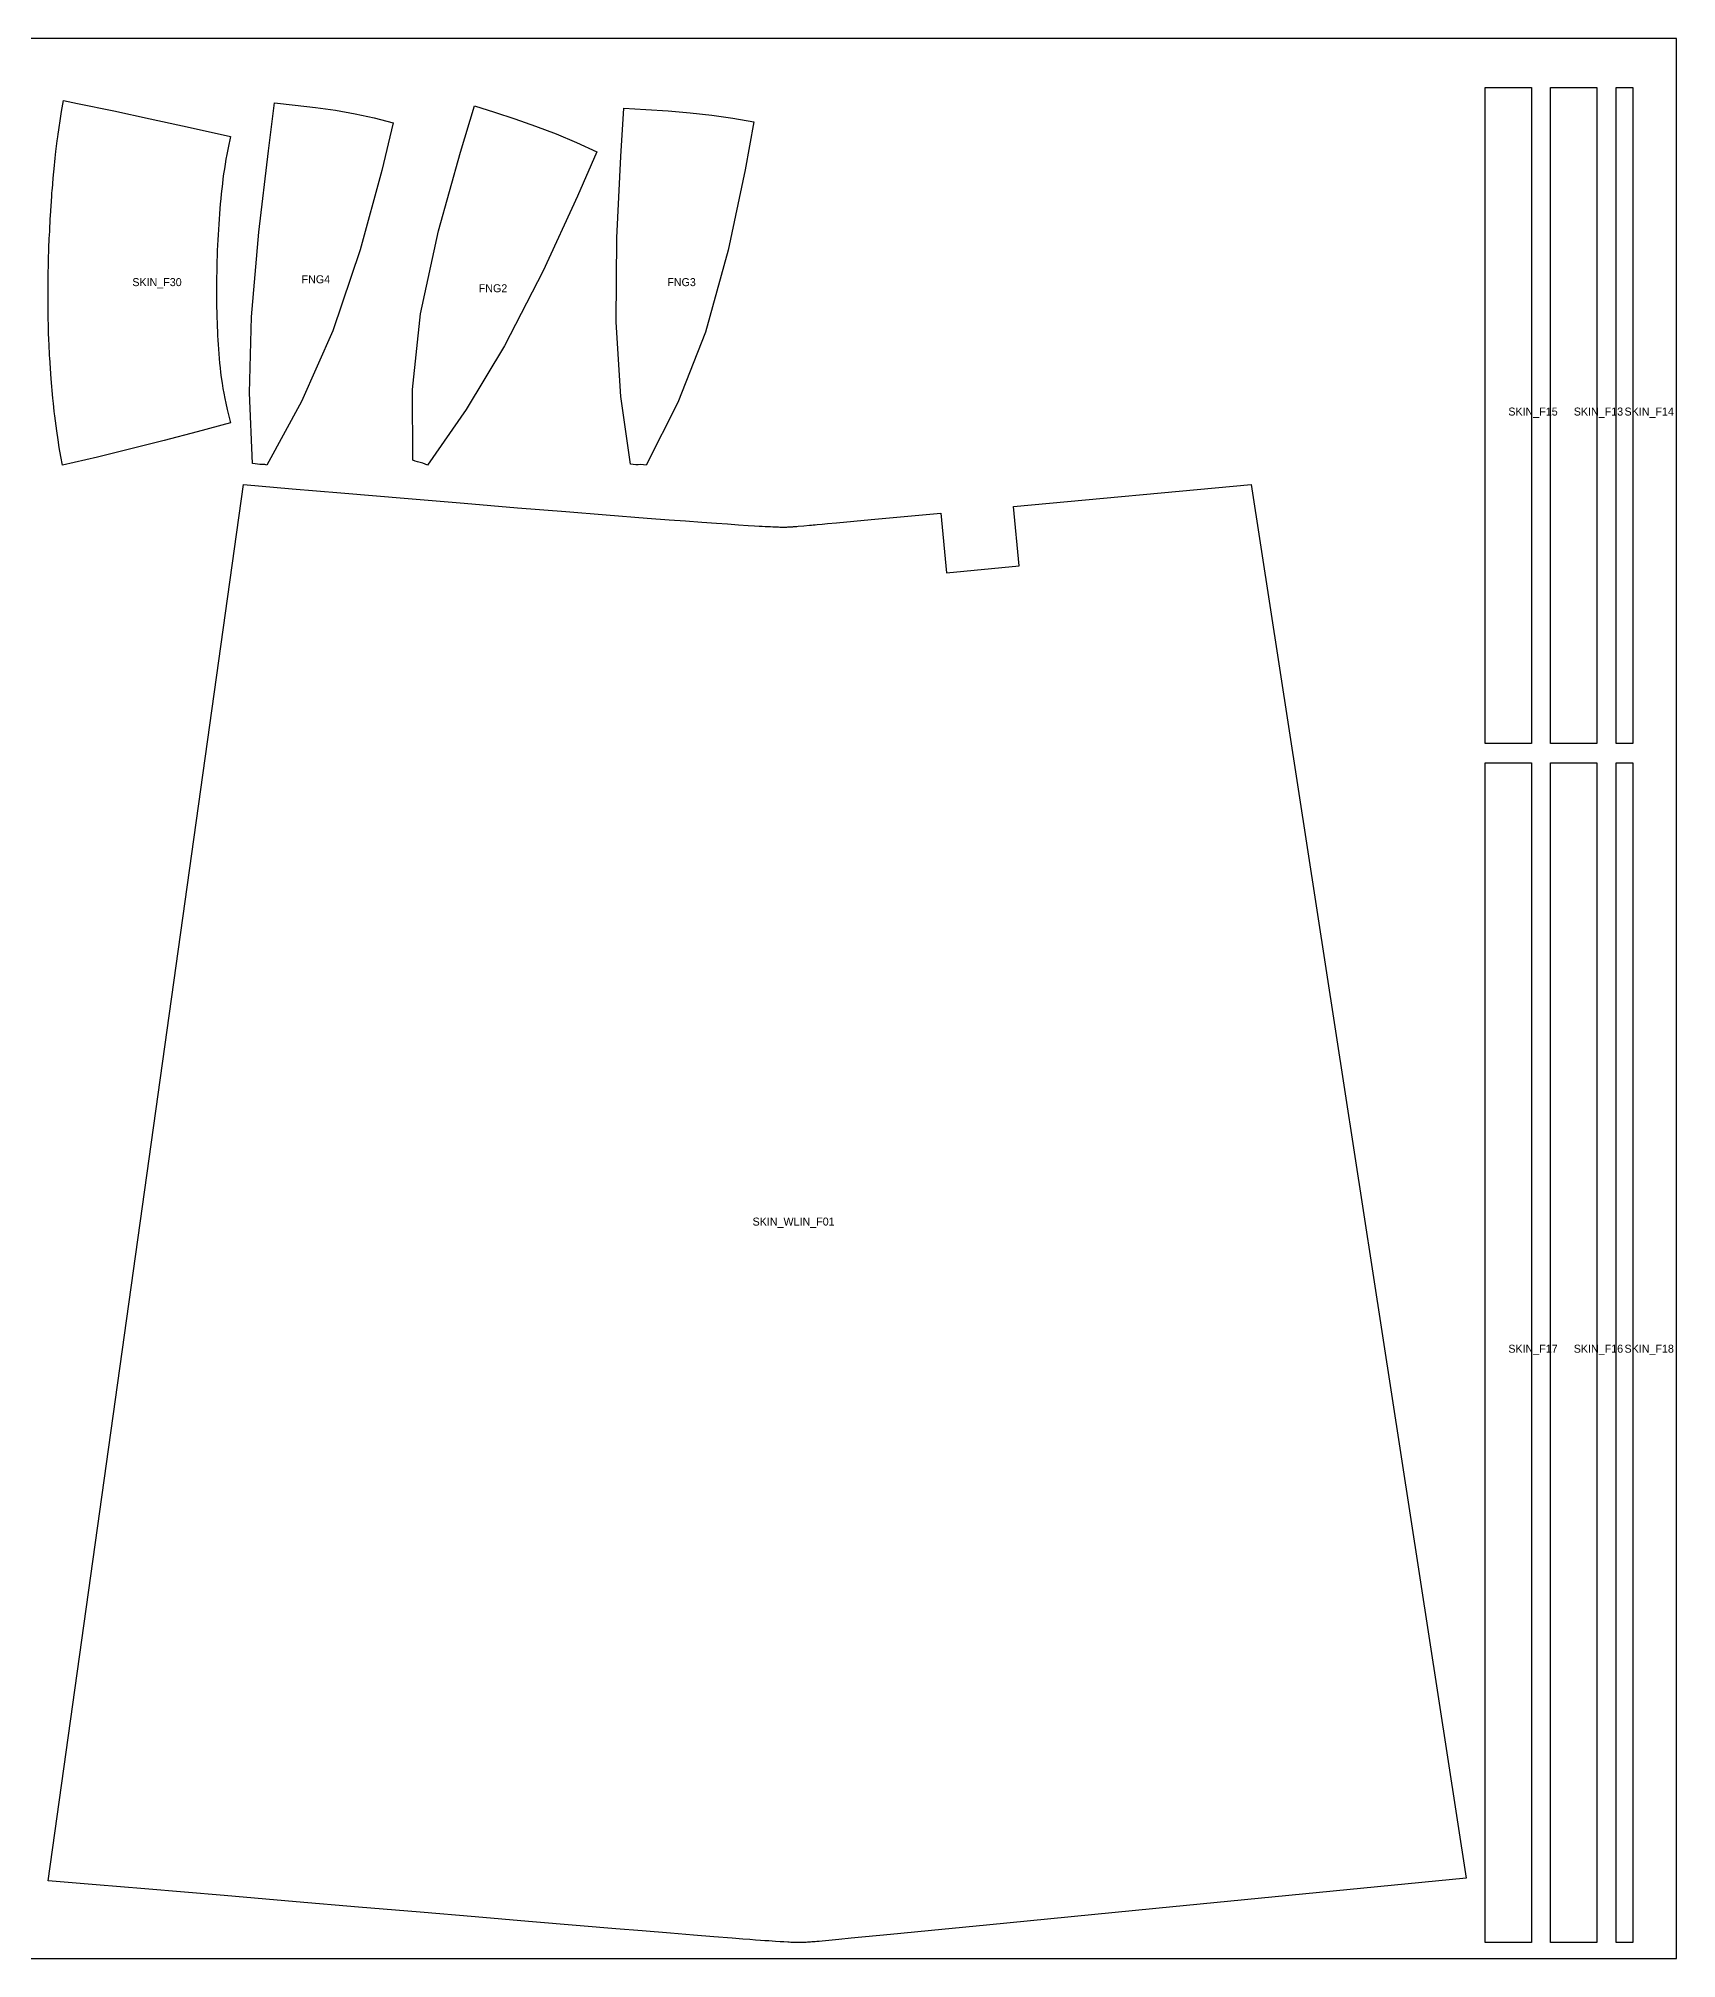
# Model space of a CAD drawing. Header units: millimetres. Extents: x 0 to 1000, y 0 to 600.
# Drawn here: x 488 to 1000, y 0 to 600 of the extents above; entities that cross this region are included whole.
import ezdxf

# ---------------------------------------------------------------- set-up
doc = ezdxf.new("R2010")
doc.units = ezdxf.units.MM
for name, color, linetype in [('CUT', 7, 'Continuous'), ('MARK', 3, 'Continuous'), ('STOCK_REFERENCE_DO_NOT_CUT', 8, 'Continuous')]:
    doc.layers.add(name, color=color, linetype=linetype)

msp = doc.modelspace()

# ---------------------------------------------------------------- linework, layer by layer
at = {"layer": 'CUT'}
for points in [[(940.204, 584.65), (943.81536, 584.65), (947.42673, 584.65), (951.03809, 584.65), (954.64946, 584.65), (954.64946, 379.65), (951.03809, 379.65), (947.42673, 379.65), (943.81536, 379.65), (940.204, 379.65)], [(975.09206, 379.65), (971.48129, 379.65), (967.87053, 379.65), (964.25976, 379.65), (960.649, 379.65), (960.649, 584.65), (964.25976, 584.65), (967.87053, 584.65), (971.48129, 584.65), (975.09206, 584.65)], [(981.092, 584.65), (986.37016, 584.65), (986.37016, 379.65), (981.092, 379.65)], [(548.11804, 569.32858), (547.42734, 565.80573), (547.01653, 563.70013), (546.75097, 562.27563), (546.49234, 560.7533), (546.24805, 559.22543), (546.02524, 557.69073), (545.82041, 556.14908), (545.62492, 554.60112), (545.44704, 553.04477), (545.28484, 551.47988), (545.1278, 549.90693), (544.97787, 548.32597), (544.83705, 546.73679), (544.7063, 545.13959), (544.58829, 543.53402), (544.47728, 541.91989), (544.37564, 540.29742), (544.28253, 538.6665), (544.19541, 537.02831), (544.12011, 535.38282), (544.04583, 533.73144), (543.98442, 532.07437), (543.93923, 530.41204), (543.90281, 528.74617), (543.86821, 527.07771), (543.8399, 525.40787), (543.81933, 523.73719), (543.80071, 521.45226), (543.80822, 519.15708), (543.81528, 517.70581), (543.83353, 515.98421), (543.86521, 514.46212), (543.90769, 512.77192), (543.95311, 511.14785), (544.00294, 509.86478), (544.05931, 508.53239), (544.12635, 507.1596), (544.20322, 505.7542), (544.29306, 504.32419), (544.38914, 502.876), (544.49899, 501.41705), (544.62255, 499.95303), (544.76331, 498.4902), (544.91854, 497.03529), (545.08479, 495.59373), (545.29076, 494.01583), (545.5386, 492.30026), (545.80951, 490.63517), (546.07929, 489.12165), (546.38724, 487.51425), (546.70382, 485.99638), (547.13941, 484.08514), (548.11804, 479.92128), (537.78551, 477.10769), (527.41647, 474.35355), (517.01975, 471.7016), (506.60029, 469.16741), (495.68718, 466.625), (495.16967, 469.40263), (494.68593, 472.19216), (494.29599, 474.59972), (493.87974, 477.33554), (493.27571, 482.03698), (493.18238, 482.7339), (493.10555, 483.49583), (492.82709, 485.94079), (492.67656, 487.55148), (492.13527, 493.63552), (491.81174, 498.5532), (491.68412, 500.26487), (491.66086, 500.70766), (491.46981, 504.66825), (491.44161, 505.4833), (491.33864, 508.34418), (491.28016, 509.82739), (491.25976, 510.57239), (491.24508, 512.2453), (491.1834, 514.96728), (491.167, 515.89707), (491.15466, 516.87513), (491.148, 518.65154), (491.15312, 519.05663), (491.15059, 519.25495), (491.14892, 519.31141), (491.14845, 519.34135), (491.17585, 524.15393), (491.18474, 524.79341), (491.20223, 525.29718), (491.2245, 526.42858), (491.27301, 529.36462), (491.28517, 530.02386), (491.31313, 530.89287), (491.41444, 534.28113), (491.55006, 537.72358), (491.57877, 538.31469), (491.66668, 540.01317), (491.73742, 541.45103), (491.77119, 542.11271), (491.85667, 543.64784), (491.91573, 544.59872), (492.32915, 550.68761), (492.38005, 551.37693), (492.49609, 552.81488), (492.51172, 553.02881), (492.7844, 556.20646), (492.88748, 557.38151), (493.0772, 559.22256), (493.41254, 562.54651), (493.64388, 564.63889), (494.0509, 567.95897), (494.21127, 569.25514), (494.31591, 570.02655), (494.51746, 571.38689), (495.03292, 574.97659), (495.37894, 577.16184), (495.56599, 578.33035), (495.94552, 580.56191), (500.37766, 579.66103), (511.71129, 577.33076), (523.02934, 574.91174), (535.59038, 572.16124)], [(555.07091, 467.19954), (554.118, 489.2585), (554.6976, 513.04038), (556.98708, 539.4739), (560.02576, 564.84306), (561.91801, 579.86868), (568.36674, 579.16373), (574.7091, 578.41409), (580.94704, 577.5396), (587.07711, 576.45857), (593.09985, 575.13729), (599.02988, 573.59622), (595.42917, 558.77527), (588.6943, 533.92577), (580.13054, 508.59097), (570.34547, 486.55696), (559.54191, 466.625), (558.8432, 466.85818), (558.10407, 466.9044), (557.35609, 466.89677), (556.59886, 466.93169), (555.83668, 467.03951)], [(605.1385, 468.24268), (605.03, 490.31284), (607.57452, 513.94693), (613.18992, 539.85933), (620.05283, 564.46061), (624.38677, 578.97153), (630.668, 576.95703), (637.03515, 574.85174), (643.45922, 572.59768), (649.8942, 570.1368), (656.29653, 567.45525), (662.63771, 564.5886), (656.55068, 550.66224), (645.87532, 527.40486), (633.81455, 503.95388), (621.80037, 484.05241), (609.7696, 466.625), (609.02602, 467.00873), (608.22686, 467.2471), (607.42135, 467.4397), (606.63176, 467.65924), (605.87053, 467.93138)], [(673.1033, 466.99018), (670.08876, 488.0782), (668.638, 511.36684), (668.90816, 537.70219), (670.15672, 563.14845), (671.04229, 578.24843), (677.9742, 577.83202), (684.88253, 577.36609), (691.74034, 576.78579), (698.51266, 576.02301), (705.16484, 575.05257), (711.67331, 573.89901), (708.94615, 558.92638), (703.66859, 533.81862), (696.54095, 508.24535), (687.88973, 486.20296), (677.99375, 466.625), (677.21926, 466.80359), (676.41168, 466.81917), (675.59282, 466.79257), (674.76439, 466.80308), (673.93278, 466.87478)], [(794.59758, 435.17826), (792.78398, 453.74491), (867.12018, 460.62468), (934.20363, 25.10729), (837.33884, 15.66317), (784.33235, 10.47555), (770.40939, 9.11112), (754.41304, 7.54594), (742.10786, 6.34749), (738.21036, 5.97097), (732.98719, 5.47883), (732.04916, 5.39245), (731.40533, 5.334), (730.84026, 5.28499), (730.33615, 5.24363), (729.83676, 5.20481), (729.38734, 5.17115), (728.86838, 5.13412), (728.42361, 5.10451), (728.00874, 5.07859), (727.6365, 5.05719), (727.31946, 5.04115), (727.03311, 5.02874), (726.86641, 5.02226), (726.6932, 5.0162), (726.52078, 5.01058), (726.41423, 5.00792), (726.28009, 5.0052), (726.14349, 5.00298), (726.00449, 5.00132), (725.86312, 5.0003), (725.71958, 5), (725.57404, 5.00051), (725.42649, 5.00166), (725.27677, 5.00339), (725.12438, 5.00551), (724.96891, 5.00855), (724.81005, 5.01324), (724.64748, 5.01855), (724.42468, 5.02635), (724.1655, 5.03604), (723.89695, 5.0468), (723.61795, 5.05949), (723.2281, 5.07916), (722.7627, 5.10507), (722.27046, 5.13268), (721.02357, 5.20659), (719.89237, 5.27596), (718.4597, 5.36494), (717.3929, 5.43306), (716.39838, 5.49989), (715.0901, 5.59259), (713.72405, 5.69192), (712.22672, 5.80313), (710.41169, 5.93975), (708.26692, 6.10382), (704.9108, 6.36609), (699.22321, 6.81768), (692.86775, 7.33136), (685.66644, 7.92046), (676.82194, 8.65301), (668.5256, 9.34479), (657.43221, 10.27503), (641.30808, 11.62997), (624.60372, 13.03694), (607.47042, 14.48331), (588.1146, 16.11864), (568.72137, 17.76163), (546.14938, 19.67277), (521.36038, 21.77748), (506.21087, 23.06631), (491.148, 24.34867), (552.18632, 460.62468), (567.43432, 459.30605), (582.67487, 457.99974), (603.72426, 456.21005), (621.19577, 454.74066), (637.859, 453.36132), (652.95762, 452.13582), (665.55567, 451.13495), (678.37985, 450.12357), (685.19906, 449.59978), (690.33772, 449.21535), (695.47414, 448.83696), (700.0234, 448.51318), (703.43395, 448.27558), (706.84965, 448.04646), (709.89831, 447.84857), (711.9397, 447.71982), (713.30146, 447.63766), (714.32018, 447.5792), (715.22598, 447.52975), (716.23935, 447.47745), (716.91789, 447.44354), (717.5773, 447.41265), (718.46938, 447.37343), (719.01131, 447.35294), (719.41664, 447.33758), (719.77788, 447.32477), (720.01993, 447.31736), (720.20173, 447.31258), (720.36341, 447.30912), (720.48481, 447.30685), (720.60641, 447.30489), (720.72833, 447.30346), (720.85032, 447.30278), (720.9722, 447.30259), (721.09381, 447.30286), (721.21513, 447.30387), (721.33624, 447.3056), (721.44218, 447.30778), (721.55966, 447.31103), (721.70542, 447.31574), (721.9954, 447.32666), (722.28346, 447.33893), (722.57133, 447.353), (722.89254, 447.36973), (723.21117, 447.38777), (723.45052, 447.40154), (723.68922, 447.41662), (723.92017, 447.43248), (724.11042, 447.44613), (724.32157, 447.46227), (724.55631, 447.48093), (724.8459, 447.50478), (725.13383, 447.52926), (725.57112, 447.56734), (727.32971, 447.72377), (729.0902, 447.88256), (729.66302, 447.93474), (730.23612, 447.98783), (730.81163, 448.04112), (731.51085, 448.105), (733.02702, 448.24603), (734.67293, 448.40109), (737.5069, 448.66229), (748.37908, 449.66221), (770.13638, 451.65393), (771.91383, 432.97892)], [(940.204, 5), (940.204, 373.65), (943.81536, 373.65), (947.42673, 373.65), (951.03809, 373.65), (954.64946, 373.65), (954.64946, 5), (951.03809, 5), (947.42673, 5), (943.81536, 5)], [(960.649, 5), (960.649, 373.65), (964.25976, 373.65), (967.87053, 373.65), (971.48129, 373.65), (975.09206, 373.65), (975.09206, 5), (971.48129, 5), (967.87053, 5), (964.25976, 5)], [(986.37016, 5), (981.092, 5), (981.092, 373.65), (986.37016, 373.65)]]:
    msp.add_lwpolyline(points, close=True, dxfattribs=at)
at = {"layer": 'STOCK_REFERENCE_DO_NOT_CUT'}
msp.add_lwpolyline([(0, 0), (1000, 0), (1000, 600), (0, 600)], close=True, dxfattribs=at)

# ---------------------------------------------------------------- texts
at = {"layer": 'MARK'}
for s, p in [('SKIN_F30', (517.4885, 522.59473)), ('FNG4', (570.38325, 523.48308)), ('FNG2', (625.72368, 520.67589)), ('FNG3', (684.64647, 522.59273)), ('SKIN_F15', (947.42673, 482.15)), ('SKIN_F13', (967.87053, 482.15)), ('SKIN_F14', (983.73108, 482.15)), ('SKIN_WLIN_F01', (711.28868, 229.0431)), ('SKIN_F17', (947.42673, 189.325)), ('SKIN_F16', (967.87053, 189.325)), ('SKIN_F18', (983.73108, 189.325))]:
    msp.add_text(s, height=2.5, dxfattribs=at).set_placement(p)

doc.saveas('drawing.dxf')
